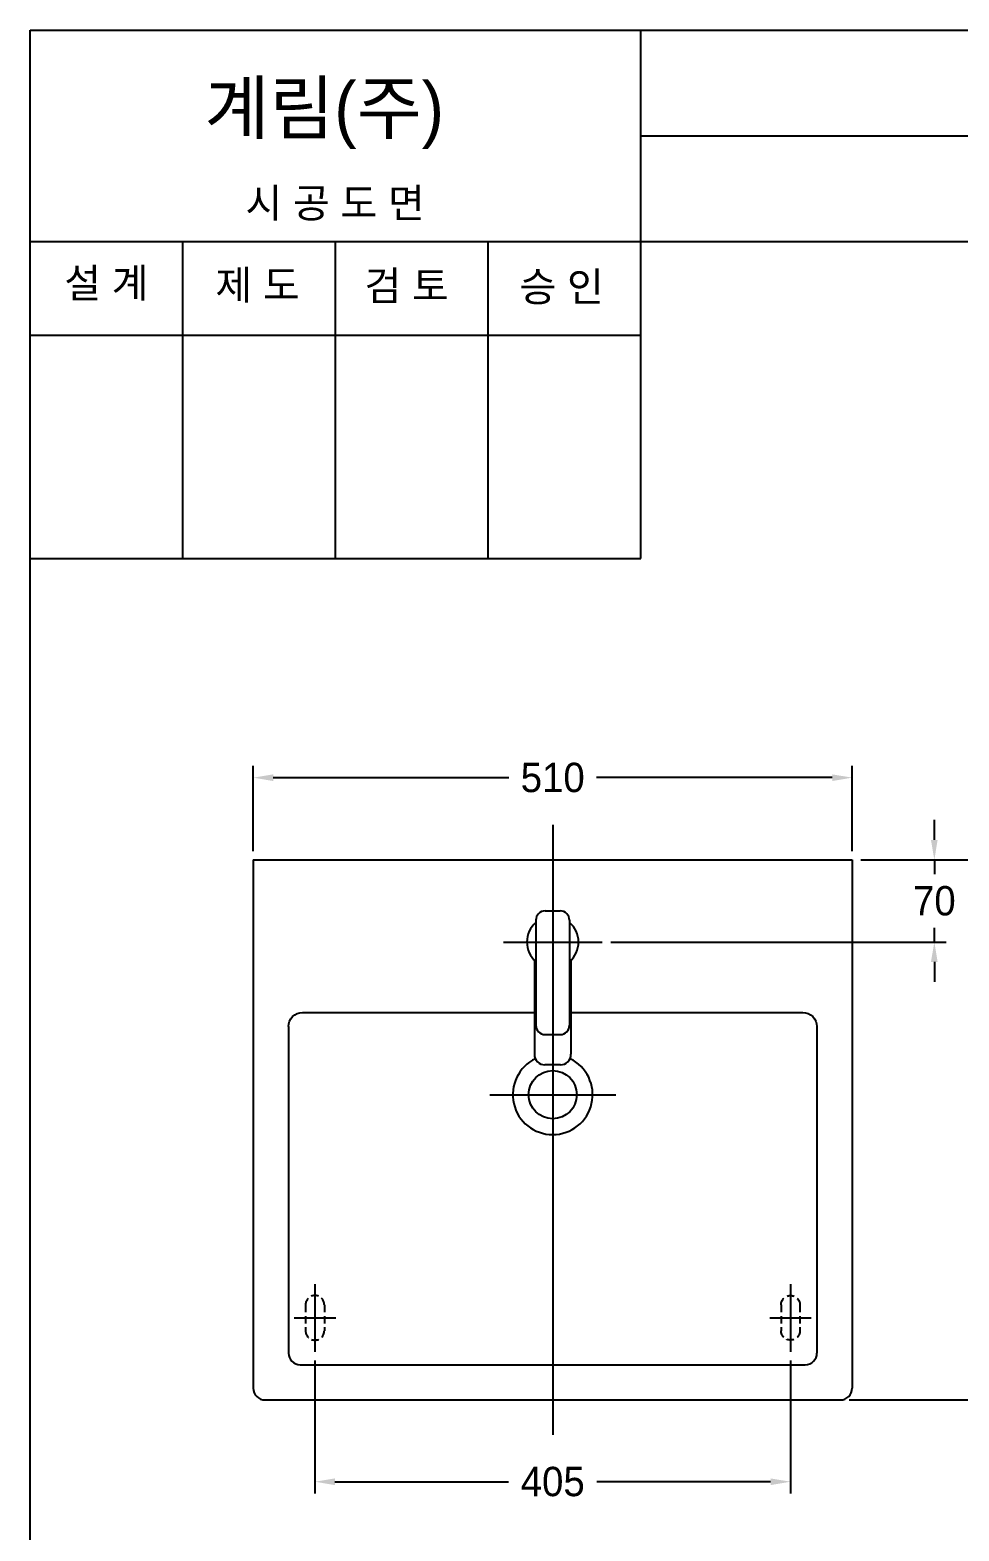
# Model space of a CAD drawing. Header units: millimetres. Extents: x 0 to 5737, y -67 to 2530.
# Drawn here: x 1937 to 2728, y 1252 to 2530 of the extents above; entities that cross this region are included whole.
import ezdxf
from ezdxf.enums import TextEntityAlignment as Align
from ezdxf.lldxf.tags import DXFTag

# ---------------------------------------------------------------- set-up
doc = ezdxf.new("R2010")
doc.units = ezdxf.units.MM
doc.linetypes.add('DASHED2', pattern=[9.525, 6.35, -3.175])
for name, color, linetype in [('TEXT', 7, 'Continuous'), ('내부선 및 부속', 4, 'Continuous'), ('도각라인', 7, 'Continuous'), ('외형선', 3, 'Continuous'), ('점선', 6, 'DASHED2'), ('중심선', 1, 'DASHED'), ('치수선', 7, 'Continuous')]:
    doc.layers.add(name, color=color, linetype=linetype)
doc.styles.add('____', font='')
doc.styles.add('타이틀', font='H2GTRM.TTF', dxfattribs={"height": 25})
doc.styles.get('____').set_extended_font_data('굴림')
tags = doc.linetypes.add('DASHDOT', pattern=[70, 31, -13, 13, -13]).pattern_tags.tags
tags[10:11] = [DXFTag(74, 4), DXFTag(75, 0), DXFTag(340, '0'), DXFTag(46, 0.0), DXFTag(50, 0.0), DXFTag(44, 0.0), DXFTag(45, 0.0)]
tags[8:9] = [DXFTag(74, 4), DXFTag(75, 0), DXFTag(340, '0'), DXFTag(46, 0.0), DXFTag(50, 0.0), DXFTag(44, 0.0), DXFTag(45, 0.0)]
tags[6:7] = [DXFTag(74, 4), DXFTag(75, 0), DXFTag(340, '0'), DXFTag(46, 0.0), DXFTag(50, 0.0), DXFTag(44, 0.0), DXFTag(45, 0.0)]
tags[4:5] = [DXFTag(74, 4), DXFTag(75, 0), DXFTag(340, '0'), DXFTag(46, 0.0), DXFTag(50, 0.0), DXFTag(44, 0.0), DXFTag(45, 0.0)]
tags = doc.linetypes.add('DASHED', pattern=[25.72, 12.86, -12.86]).pattern_tags.tags
tags[6:7] = [DXFTag(74, 4), DXFTag(75, 0), DXFTag(340, '0'), DXFTag(46, 0.0), DXFTag(50, 0.0), DXFTag(44, 0.0), DXFTag(45, 0.0)]
tags[4:5] = [DXFTag(74, 4), DXFTag(75, 0), DXFTag(340, '0'), DXFTag(46, 0.0), DXFTag(50, 0.0), DXFTag(44, 0.0), DXFTag(45, 0.0)]
doc.dimstyles.new('MSADIM', dxfattribs={"dimtxt": 33, "dimasz": 17, "dimexe": 10, "dimexo": 7.5, "dimgap": 10, "dimtad": 0, "dimtih": 1, "dimtoh": 1, "dimdec": 0, "dimzin": 1, "dimdsep": 46, "dimtxsty": '____', "dimcen": 11.25, "dimadec": 0, "dimazin": 0, "dimtfac": 1, "dimtdec": 0, "dimtix": 1, "dimtmove": 0, "dimatfit": 3, "dimfxl": 0, "dimtolj": 1, "dimtzin": 1, "dimarcsym": 0})

# ---------------------------------------------------------------- blocks, each defined once
blk = doc.blocks.new('*D17')
at = {"layer": '치수선', "color": 0, "linetype": 'Continuous', "lineweight": -2}
for p, q in [((2127.5, 1830.8), (2127.5, 1903.3)), ((2144.5, 1893.3), (2345.1, 1893.3)), ((2620.5, 1893.3), (2419.8, 1893.3)), ((2637.5, 1830.8), (2637.5, 1903.3))]:
    blk.add_line(p, q, dxfattribs=at)
at = {"layer": '치수선', "color": 0, "linetype": 'Continuous'}
for points in [[(2144.5, 1896.1), (2144.5, 1890.4), (2127.5, 1893.3)], [(2620.5, 1896.1), (2620.5, 1890.4), (2637.5, 1893.3)]]:
    blk.add_solid(points, dxfattribs=at)
at = {"layer": '치수선', "color": 0, "linetype": 'Continuous', "insert": (2382.5, 1893.3), "char_height": 25, "attachment_point": 5, "style": '____'}
blk.add_mtext('\\A1;510', dxfattribs=at)
blk = doc.blocks.new('*D18')
at = {"layer": '치수선', "color": 0, "linetype": 'Continuous', "lineweight": -2}
for p, q in [((2707.5, 1840.3), (2707.5, 1857.3)), ((2645, 1823.3), (2717.5, 1823.3)), ((2707.5, 1823.3), (2707.5, 1811.1)), ((2707.5, 1753.3), (2707.5, 1765.4)), ((2432, 1753.3), (2717.5, 1753.3)), ((2707.5, 1736.3), (2707.5, 1719.3))]:
    blk.add_line(p, q, dxfattribs=at)
at = {"layer": '치수선', "color": 0, "linetype": 'Continuous'}
for points in [[(2704.6, 1840.3), (2710.3, 1840.3), (2707.5, 1823.3)], [(2704.6, 1736.3), (2710.3, 1736.3), (2707.5, 1753.3)]]:
    blk.add_solid(points, dxfattribs=at)
at = {"layer": '치수선', "color": 0, "linetype": 'Continuous', "insert": (2707.5, 1788.3), "char_height": 25, "attachment_point": 5, "style": '____'}
blk.add_mtext('\\A1;70', dxfattribs=at)
blk = doc.blocks.new('*D19')
at = {"layer": '치수선', "color": 0, "linetype": 'Continuous', "lineweight": -2}
for p, q in [((2645, 1823.3), (2787.8, 1823.3)), ((2777.8, 1806.3), (2777.8, 1616.1)), ((2777.8, 1380.3), (2777.8, 1570.4)), ((2635, 1363.3), (2787.8, 1363.3))]:
    blk.add_line(p, q, dxfattribs=at)
at = {"layer": '치수선', "color": 0, "linetype": 'Continuous'}
for points in [[(2775, 1806.3), (2780.7, 1806.3), (2777.8, 1823.3)], [(2775, 1380.3), (2780.7, 1380.3), (2777.8, 1363.3)]]:
    blk.add_solid(points, dxfattribs=at)
at = {"layer": '치수선', "color": 0, "linetype": 'Continuous', "insert": (2777.8, 1593.3), "char_height": 25, "attachment_point": 5, "style": '____'}
blk.add_mtext('\\A1;460', dxfattribs=at)
blk = doc.blocks.new('*D20')
at = {"layer": '치수선', "color": 0, "linetype": 'Continuous', "lineweight": -2}
for p, q in [((2180, 1396.9), (2180, 1283.7)), ((2585, 1396.9), (2585, 1283.7)), ((2197, 1293.7), (2344.8, 1293.7)), ((2568, 1293.7), (2420.1, 1293.7))]:
    blk.add_line(p, q, dxfattribs=at)
at = {"layer": '치수선', "color": 0, "linetype": 'Continuous'}
for points in [[(2197, 1296.5), (2197, 1290.8), (2180, 1293.7)], [(2568, 1296.5), (2568, 1290.8), (2585, 1293.7)]]:
    blk.add_solid(points, dxfattribs=at)
at = {"layer": '치수선', "color": 0, "linetype": 'Continuous', "insert": (2382.5, 1293.7), "char_height": 25, "attachment_point": 5, "style": '____'}
blk.add_mtext('\\A1;405', dxfattribs=at)

msp = doc.modelspace()

# ---------------------------------------------------------------- linework, layer by layer
at = {"layer": '내부선 및 부속', "linetype": 'Continuous'}
for p, q in [((2376.1, 1779.8), (2388.8, 1779.8)), ((2368.1, 1771.8), (2368.1, 1682.5)), ((2396.8, 1771.8), (2396.8, 1682.5)), ((2366.9, 1737.7), (2366.9, 1657.7)), ((2398, 1737.7), (2398, 1657.7)), ((2376.1, 1674.5), (2388.8, 1674.5)), ((2389, 1648.7), (2375.9, 1648.7))]:
    msp.add_line(p, q, dxfattribs=at)
msp.add_circle((2382.5, 1623.3), 20.5, dxfattribs=at)
for centre, radius, start, end in [((2376.1, 1771.8), 8, 90, 180), ((2388.8, 1771.8), 8, 0, 90), ((2382.5, 1753.3), 22, 130.593, 229.407), ((2382.5, 1753.3), 22, 310.593, 49.407), ((2376.1, 1682.5), 8, 180, 270), ((2388.8, 1682.5), 8, 270, 0), ((2382.5, 1623.3), 34, 115.614, 64.386), ((2375.9, 1657.7), 9, 180, 270), ((2389, 1657.7), 9, 270, 0)]:
    msp.add_arc(centre, radius, start, end, dxfattribs=at)
at = {"layer": '도각라인', "color": 7}
for p, q in [((1937.4, 0), (1937.4, 2530)), ((1937.4, 2530), (3737.4, 2530)), ((2457.4, 2080), (2457.4, 2530)), ((2457.4, 2440), (3737.4, 2440)), ((1937.4, 2350), (3737.4, 2350)), ((2067.4, 2080), (2067.4, 2350)), ((2197.4, 2080), (2197.4, 2350)), ((2327.4, 2080), (2327.4, 2350)), ((1937.4, 2270), (2457.4, 2270)), ((1937.4, 2080), (2457.4, 2080))]:
    msp.add_line(p, q, dxfattribs=at)
at = {"layer": '외형선', "linetype": 'Continuous'}
for p, q in [((2127.5, 1823.3), (2637.5, 1823.3)), ((2127.5, 1823.3), (2127.5, 1373.3)), ((2637.5, 1823.3), (2637.5, 1373.3)), ((2169.5, 1693.3), (2368.5, 1693.3)), ((2396.5, 1693.3), (2595.5, 1693.3)), ((2157.5, 1681.3), (2157.5, 1403.3)), ((2607.5, 1681.3), (2607.5, 1403.3)), ((2167.5, 1393.3), (2597.5, 1393.3)), ((2137.5, 1363.3), (2627.5, 1363.3))]:
    msp.add_line(p, q, dxfattribs=at)
at = {"layer": '외형선', "linetype": 'Continuous', "flags": 128}
for points in [[(2157.5, 1681.3, -0.414214), (2169.5, 1693.3)], [(2595.5, 1693.3, -0.414214), (2607.5, 1681.3)]]:
    msp.add_lwpolyline(points, format="xyb", dxfattribs=at)
at = {"layer": '외형선', "linetype": 'Continuous'}
for centre, start, end in [((2167.5, 1403.3), 180, 270), ((2597.5, 1403.3), 270, 0), ((2137.5, 1373.3), 180, 270), ((2627.5, 1373.3), 270, 0)]:
    msp.add_arc(centre, 10, start, end, dxfattribs=at)
at = {"layer": '점선'}
for p, q in [((2172, 1444.3), (2172, 1422.3)), ((2188, 1444.3), (2188, 1422.3)), ((2577, 1444.3), (2577, 1422.3)), ((2593, 1444.3), (2593, 1422.3))]:
    msp.add_line(p, q, dxfattribs=at)
at = {"layer": '점선', "flags": 128}
for points in [[(2577, 1444.3, -1), (2593, 1444.3)], [(2593, 1422.3, -1), (2577, 1422.3)]]:
    msp.add_lwpolyline(points, format="xyb", dxfattribs=at)
at = {"layer": '점선'}
for centre, start, end in [((2180, 1444.3), 0, 180), ((2180, 1422.3), 180, 0)]:
    msp.add_arc(centre, 8, start, end, dxfattribs=at)
at = {"layer": '중심선', "linetype": 'DASHDOT'}
for p, q in [((2382.5, 1853), (2382.5, 1753.3)), ((2340.5, 1753.3), (2424.5, 1753.3)), ((2382.5, 1753.3), (2382.5, 1333.5)), ((2328.8, 1623.3), (2436.3, 1623.3)), ((2180, 1462), (2180, 1404.4)), ((2585, 1462), (2585, 1404.4)), ((2162.3, 1433.3), (2197.7, 1433.3)), ((2567.3, 1433.3), (2602.7, 1433.3))]:
    msp.add_line(p, q, dxfattribs=at)

# ---------------------------------------------------------------- texts
at = {"layer": 'TEXT', "style": '타이틀'}
msp.add_text('계림(주)', height=44, dxfattribs=at).set_placement((2086, 2441.8))
for s, p in [('시 공 도 면', (2197.2, 2382.7)), ('설 계', (2002.4, 2314.6)), ('제 도', (2131.1, 2312.9)), ('검 토', (2258.1, 2312.3)), ('승 인', (2390.1, 2311.4))]:
    msp.add_text(s, height=25, dxfattribs=at).set_placement(p, align=Align.MIDDLE_CENTER)

# ---------------------------------------------------------------- dimensions: what is measured, and where the dimension line sits
at = {"layer": '치수선', "linetype": 'Continuous'}
for base, p1, p2, picture, middle in [((2637.5, 1893.3), (2127.5, 1823.3), (2637.5, 1823.3), '*D17', (2382.5, 1893.3)), ((2585, 1293.7), (2180, 1404.4), (2585, 1404.4), '*D20', (2382.5, 1293.7))]:
    dim = msp.add_linear_dim(base=base, p1=p1, p2=p2, dimstyle='MSADIM', override={"dimtxt": 25}, dxfattribs=at)
    dim.commit()
    dim.dimension.update_dxf_attribs({"geometry": picture, "text_midpoint": middle, "dimtype": 160})
for base, p1, p2, picture, middle in [((2707.5, 1823.3), (2424.5, 1753.3), (2637.5, 1823.3), '*D18', (2707.5, 1788.3)), ((2777.8, 1363.3), (2637.5, 1823.3), (2627.5, 1363.3), '*D19', (2777.8, 1593.3))]:
    dim = msp.add_linear_dim(base=base, p1=p1, p2=p2, angle=90, dimstyle='MSADIM', override={"dimtxt": 25}, dxfattribs=at)
    dim.commit()
    dim.dimension.update_dxf_attribs({"geometry": picture, "text_midpoint": middle, "dimtype": 160})

doc.saveas('drawing.dxf')
